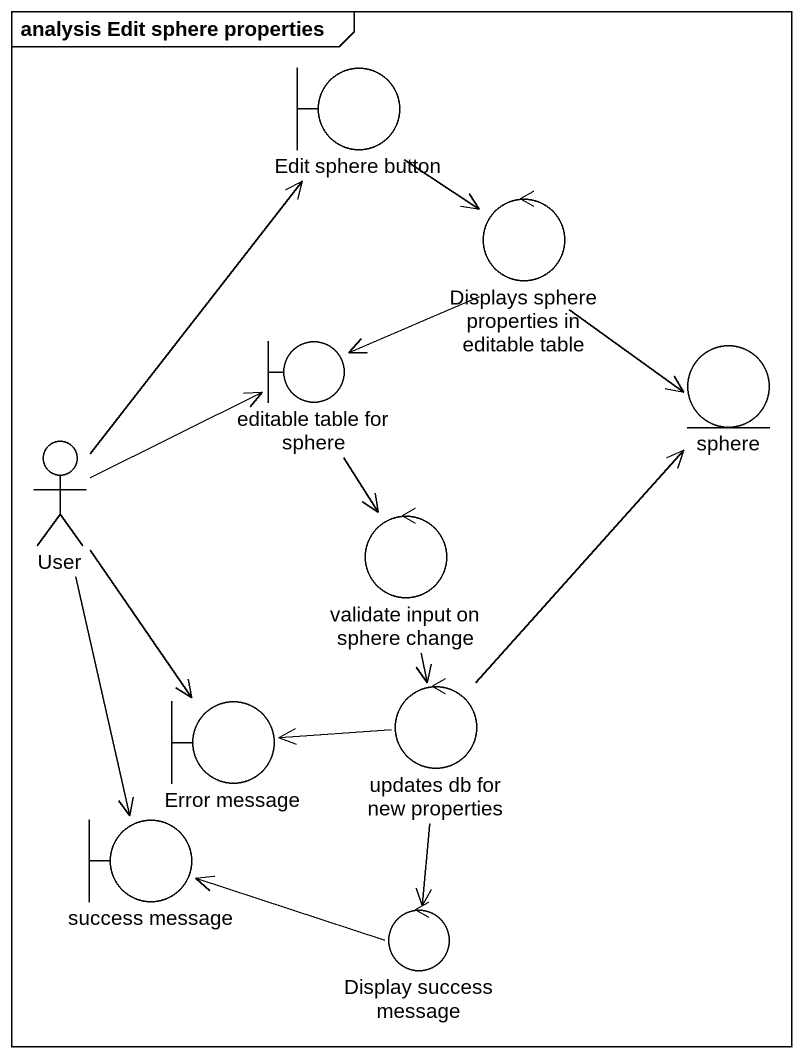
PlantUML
@startuml
mainframe analysis Edit sphere properties
boundary "Edit sphere button" as Edit_sphere_button
control "Displays sphere properties in editable table" as Displays_sphere_properties
boundary "editable table for sphere" as editable_table_for_sphere
entity sphere
actor User
control "validate input on sphere change" as validate_input_on_sphere
boundary "Error message" as Error_message
control "updates db for new properties" as updates_db_for_new
boundary "success message" as success_message
control "Display success message" as Display_success_message
Edit_sphere_button --> Displays_sphere_properties
Displays_sphere_properties -left-> editable_table_for_sphere
Displays_sphere_properties -right-> sphere
editable_table_for_sphere --> validate_input_on_sphere
User -up-> Edit_sphere_button
User -right-> editable_table_for_sphere
User --> Error_message
User --> success_message
validate_input_on_sphere --> updates_db_for_new
updates_db_for_new -up-> sphere
updates_db_for_new -left-> Error_message
updates_db_for_new --> Display_success_message
Display_success_message -left-> success_message
@enduml
